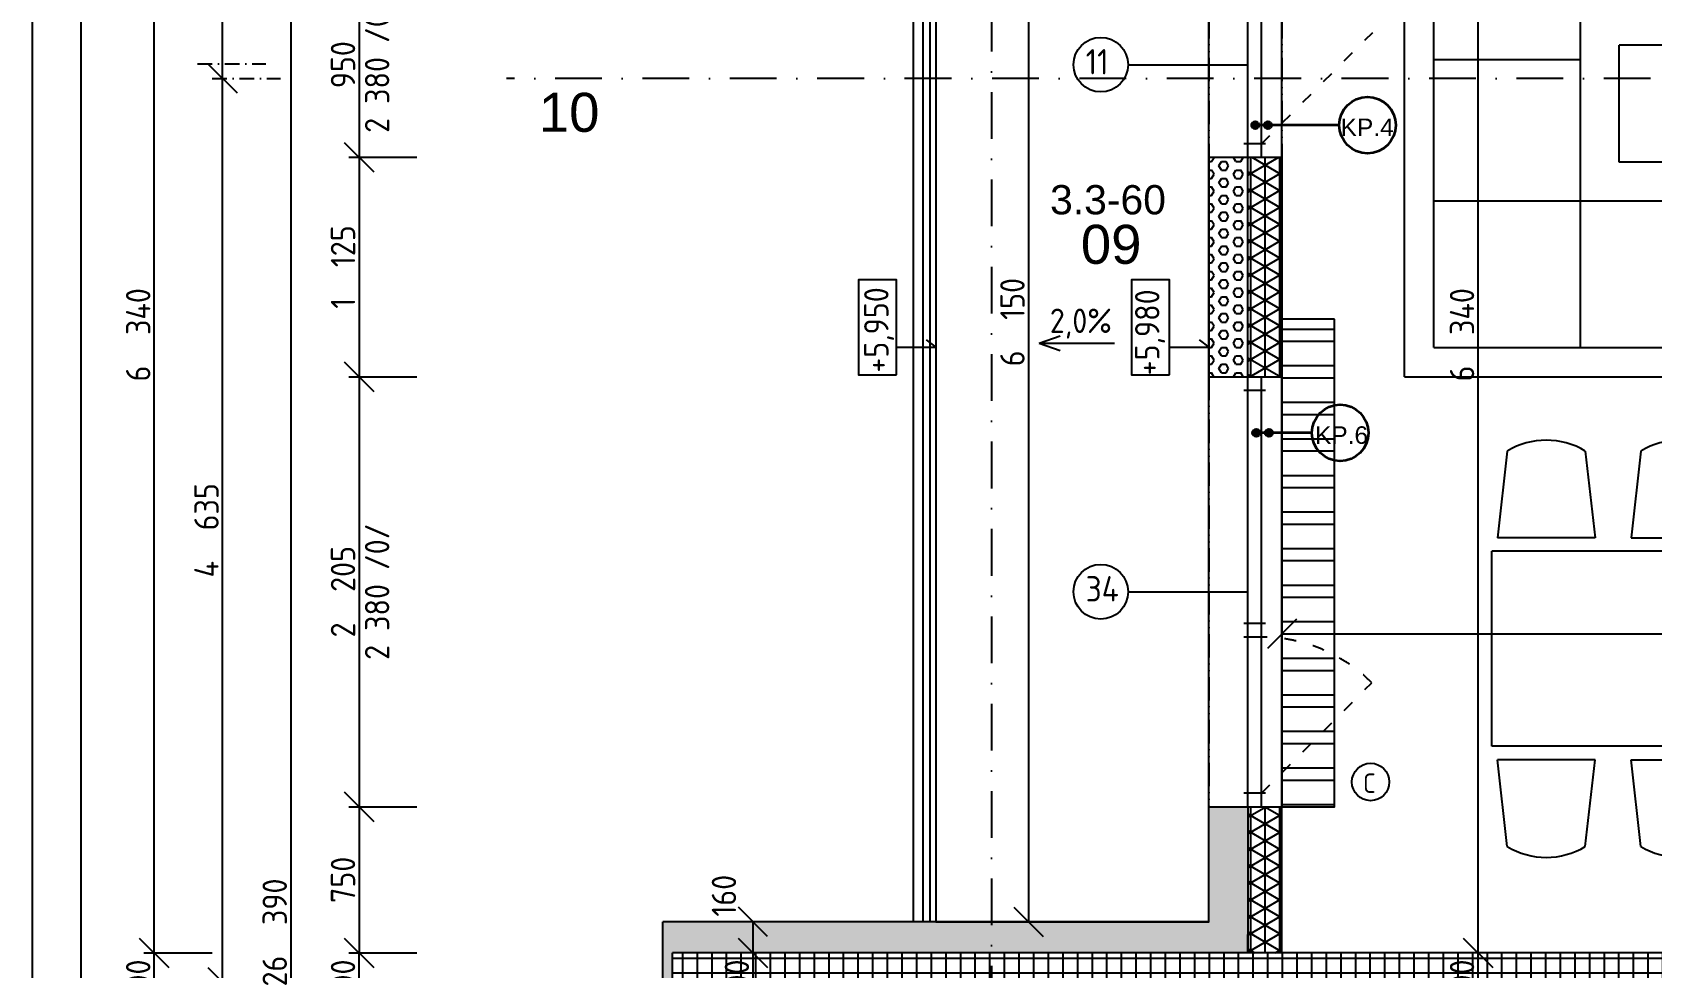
# Model space of a CAD drawing. Extents: x 4511820 to 5180432, y -1526536 to -944957.
# Drawn here: x 5091141 to 5099442, y -1123539 to -1118744 of the extents above; entities that cross this region are included whole.
import ezdxf

# ---------------------------------------------------------------- set-up
doc = ezdxf.new("R2010")
doc.units = 0
doc.header["$MEASUREMENT"] = 0
for name, pattern in [('ACAD_ISO03W100', [30, 12, -18]), ('ACAD_ISO12W100', [22, 12, -3, 0.5, -3, 0.5, -3]), ('BODKOCIARKOVANA_3', [5.6, 3, -1.3, 0, -1.3])]:
    doc.linetypes.add(name, pattern=pattern)
doc.layers.get('0').update_dxf_attribs({"linetype": 'CONTINUOUS'})
doc.layers.get('Defpoints').update_dxf_attribs({"color": 61, "linetype": 'CONTINUOUS'})
for name, color, linetype in [('KÓTY', 4, 'CONTINUOUS'), ('MÚRY', 1, 'CONTINUOUS'), ('OKNÁ', 143, 'CONTINUOUS'), ('osi', 253, 'CONTINUOUS'), ('Plochy', 41, 'CONTINUOUS'), ('POPIS', 7, 'CONTINUOUS'), ('POZEMOK', 7, 'CONTINUOUS'), ('TENKÁ', 7, 'CONTINUOUS'), ('Z-Kúrenie', 101, 'CONTINUOUS'), ('ZARIADENIE', 47, 'CONTINUOUS'), ('ŠRAFY', 82, 'CONTINUOUS')]:
    doc.layers.add(name, color=color, linetype=linetype)
doc.layers.add('preklady', color=74, linetype='CONTINUOUS', lineweight=35)
doc.styles.add('ARIAL', font='arial.ttf')
doc.styles.add('styl1', font='arial.ttf')
doc.styles.add('STYLE1', font='isocp.shx')
doc.dimstyles.new('STANDARD-50', dxfattribs={"dimtxt": 125, "dimasz": 150, "dimexe": 10, "dimexo": 200, "dimgap": 20, "dimtad": 1, "dimdsep": 46, "dimlunit": 6, "dimtxsty": 'STYLE1', "dimblk1": 'OBLIQUE', "dimblk2": 'OBLIQUE', "dimsah": 1, "dimcen": 2.5, "dimse1": 1, "dimse2": 1, "dimadec": 0, "dimazin": 0, "dimtfac": 1, "dimtmove": 1, "dimatfit": 3, "dimldrblk": 'OBLIQUE', "dimfxl": 1, "dimtolj": 1, "dimtzin": 0, "dimarcsym": 0})
pattern_1 = [(90, (584112, 0), (-75, 5e-15), []), (150, (584112, 0), (-37.5, -64.9519053), []), (210, (584112, 0), (37.5, -64.9519053), [])]

# ---------------------------------------------------------------- blocks, each defined once
blk = doc.blocks.new('_OBLIQUE')
at = {"color": 0, "linetype": 'ByBlock'}
blk.add_line((-0.5, -0.5), (0.5, 0.5), dxfattribs=at)
blk = doc.blocks.new('*D12693')
at = {"layer": 'Defpoints', "color": 0}
for p in [(5094532.5, -1110164.2), (5092466, -1136554.2), (5094532.5, -1136554.2)]:
    blk.add_point(p, dxfattribs=at)
at = {"layer": 'KÓTY', "color": 0, "lineweight": -2}
blk.add_line((5092466, -1110164.2), (5092466, -1136554.2), dxfattribs=at)
at = {"layer": 'KÓTY', "color": 0, "linetype": 'ByBlock', "lineweight": -2, "xscale": 150, "yscale": 150, "zscale": 150}
for p, rotation in [((5092466, -1110164.2), 90), ((5092466, -1136554.2), 270)]:
    blk.add_blockref('_OBLIQUE', p, dxfattribs=dict(at, rotation=rotation))
at = {"layer": 'KÓTY', "color": 0, "insert": (5092383.5, -1123359.2), "char_height": 125, "attachment_point": 5, "rotation": 90, "style": 'STYLE1'}
blk.add_mtext('\\A1;26ﾠ390', dxfattribs=at)
blk = doc.blocks.new('*D12700')
at = {"layer": 'Defpoints', "color": 0}
for p in [(5091766, -1123464.2), (5098880, -1123464.2), (5098880, -1123764.2)]:
    blk.add_point(p, dxfattribs=at)
at = {"layer": 'KÓTY', "color": 0, "lineweight": -2}
blk.add_line((5091766, -1123764.2), (5091766, -1123464.2), dxfattribs=at)
at = {"layer": 'KÓTY', "color": 0, "linetype": 'ByBlock', "lineweight": -2, "xscale": 150, "yscale": 150, "zscale": 150}
for p, rotation in [((5091766, -1123464.2), 90), ((5091766, -1123764.2), 270)]:
    blk.add_blockref('_OBLIQUE', p, dxfattribs=dict(at, rotation=rotation))
at = {"layer": 'KÓTY', "color": 0, "insert": (5091683.5, -1123614.2), "char_height": 125, "attachment_point": 5, "rotation": 90, "style": 'STYLE1'}
blk.add_mtext('\\A1;300', dxfattribs=at)
blk = doc.blocks.new('*D12701')
at = {"layer": 'Defpoints', "color": 0}
for p in [(5091766, -1117124.2), (5097547.5, -1117124.2), (5098880, -1123464.2)]:
    blk.add_point(p, dxfattribs=at)
at = {"layer": 'KÓTY', "color": 0, "lineweight": -2}
blk.add_line((5091766, -1123464.2), (5091766, -1117124.2), dxfattribs=at)
at = {"layer": 'KÓTY', "color": 0, "linetype": 'ByBlock', "lineweight": -2, "xscale": 150, "yscale": 150, "zscale": 150}
for p, rotation in [((5091766, -1117124.2), 90), ((5091766, -1123464.2), 270)]:
    blk.add_blockref('_OBLIQUE', p, dxfattribs=dict(at, rotation=rotation))
at = {"layer": 'KÓTY', "color": 0, "insert": (5091683.5, -1120294.2), "char_height": 125, "attachment_point": 5, "rotation": 90, "style": 'STYLE1'}
blk.add_mtext('\\A1;6ﾠ340', dxfattribs=at)
blk = doc.blocks.new('*D12704')
at = {"layer": 'Defpoints', "color": 0}
for p in [(5092116, -1118979.2), (5096057.5, -1118979.2), (5096057.5, -1123614.2)]:
    blk.add_point(p, dxfattribs=at)
at = {"layer": 'KÓTY', "color": 0, "lineweight": -2}
blk.add_line((5092116, -1123614.2), (5092116, -1118979.2), dxfattribs=at)
at = {"layer": 'KÓTY', "color": 0, "linetype": 'ByBlock', "lineweight": -2, "xscale": 150, "yscale": 150, "zscale": 150}
for p, rotation in [((5092116, -1118979.2), 90), ((5092116, -1123614.2), 270)]:
    blk.add_blockref('_OBLIQUE', p, dxfattribs=dict(at, rotation=rotation))
at = {"layer": 'KÓTY', "color": 0, "insert": (5092033.5, -1121296.7), "char_height": 125, "attachment_point": 5, "rotation": 90, "style": 'STYLE1'}
blk.add_mtext('\\A1;4ﾠ635', dxfattribs=at)
blk = doc.blocks.new('*D12705')
at = {"layer": 'Defpoints', "color": 0}
for p in [(5092116, -1115029.2), (5096057.5, -1115029.2), (5096057.5, -1118979.2)]:
    blk.add_point(p, dxfattribs=at)
at = {"layer": 'KÓTY', "color": 0, "lineweight": -2}
blk.add_line((5092116, -1118979.2), (5092116, -1115029.2), dxfattribs=at)
at = {"layer": 'KÓTY', "color": 0, "linetype": 'ByBlock', "lineweight": -2, "xscale": 150, "yscale": 150, "zscale": 150}
for p, rotation in [((5092116, -1115029.2), 90), ((5092116, -1118979.2), 270)]:
    blk.add_blockref('_OBLIQUE', p, dxfattribs=dict(at, rotation=rotation))
at = {"layer": 'KÓTY', "color": 0, "insert": (5092007.5, -1116566), "char_height": 125, "attachment_point": 5, "rotation": 90, "style": 'STYLE1'}
blk.add_mtext('\\A1;3ﾠ950', dxfattribs=at)
blk = doc.blocks.new('*D12720')
at = {"layer": 'Defpoints', "color": 0}
for p in [(5097372.5, -1118434.2), (5092816, -1119384.2), (5097372.5, -1119384.2)]:
    blk.add_point(p, dxfattribs=at)
at = {"layer": 'KÓTY', "color": 0, "lineweight": -2}
blk.add_line((5092816, -1118434.2), (5092816, -1119384.2), dxfattribs=at)
at = {"layer": 'KÓTY', "color": 0, "linetype": 'ByBlock', "lineweight": -2, "xscale": 150, "yscale": 150, "zscale": 150}
for p, rotation in [((5092816, -1118434.2), 90), ((5092816, -1119384.2), 270)]:
    blk.add_blockref('_OBLIQUE', p, dxfattribs=dict(at, rotation=rotation))
at = {"layer": 'KÓTY', "color": 0, "insert": (5092733.5, -1118909.2), "char_height": 125, "attachment_point": 5, "rotation": 90, "style": 'STYLE1'}
blk.add_mtext('\\A1;950', dxfattribs=at)
blk = doc.blocks.new('*D12721')
at = {"layer": 'Defpoints', "color": 0}
for p in [(5097372.5, -1119384.2), (5092816, -1120509.2), (5097372.5, -1120509.2)]:
    blk.add_point(p, dxfattribs=at)
at = {"layer": 'KÓTY', "color": 0, "lineweight": -2}
blk.add_line((5092816, -1119384.2), (5092816, -1120509.2), dxfattribs=at)
at = {"layer": 'KÓTY', "color": 0, "linetype": 'ByBlock', "lineweight": -2, "xscale": 150, "yscale": 150, "zscale": 150}
for p, rotation in [((5092816, -1119384.2), 90), ((5092816, -1120509.2), 270)]:
    blk.add_blockref('_OBLIQUE', p, dxfattribs=dict(at, rotation=rotation))
at = {"layer": 'KÓTY', "color": 0, "insert": (5092733.5, -1119946.7), "char_height": 125, "attachment_point": 5, "rotation": 90, "style": 'STYLE1'}
blk.add_mtext('\\A1;1ﾠ125', dxfattribs=at)
blk = doc.blocks.new('*D12722')
at = {"layer": 'Defpoints', "color": 0}
for p in [(5097372.5, -1120509.2), (5092816, -1122714.2), (5097360, -1122714.2)]:
    blk.add_point(p, dxfattribs=at)
at = {"layer": 'KÓTY', "color": 0, "lineweight": -2}
blk.add_line((5092816, -1120509.2), (5092816, -1122714.2), dxfattribs=at)
at = {"layer": 'KÓTY', "color": 0, "linetype": 'ByBlock', "lineweight": -2, "xscale": 150, "yscale": 150, "zscale": 150}
for p, rotation in [((5092816, -1120509.2), 90), ((5092816, -1122714.2), 270)]:
    blk.add_blockref('_OBLIQUE', p, dxfattribs=dict(at, rotation=rotation))
at = {"layer": 'KÓTY', "color": 0, "insert": (5092733.5, -1121611.7), "char_height": 125, "attachment_point": 5, "rotation": 90, "style": 'STYLE1'}
blk.add_mtext('\\A1;2ﾠ205', dxfattribs=at)
blk = doc.blocks.new('*D12723')
at = {"layer": 'Defpoints', "color": 0}
for p in [(5097360, -1122714.2), (5092816, -1123464.2), (5097372.5, -1123464.2)]:
    blk.add_point(p, dxfattribs=at)
at = {"layer": 'KÓTY', "color": 0, "lineweight": -2}
blk.add_line((5092816, -1122714.2), (5092816, -1123464.2), dxfattribs=at)
at = {"layer": 'KÓTY', "color": 0, "linetype": 'ByBlock', "lineweight": -2, "xscale": 150, "yscale": 150, "zscale": 150}
for p, rotation in [((5092816, -1122714.2), 90), ((5092816, -1123464.2), 270)]:
    blk.add_blockref('_OBLIQUE', p, dxfattribs=dict(at, rotation=rotation))
at = {"layer": 'KÓTY', "color": 0, "insert": (5092733.5, -1123089.2), "char_height": 125, "attachment_point": 5, "rotation": 90, "style": 'STYLE1'}
blk.add_mtext('\\A1;750', dxfattribs=at)
blk = doc.blocks.new('*D12724')
at = {"layer": 'Defpoints', "color": 0}
for p in [(5092816, -1123464.2), (5096312.5, -1123464.2), (5096312.5, -1123764.2)]:
    blk.add_point(p, dxfattribs=at)
at = {"layer": 'KÓTY', "color": 0, "lineweight": -2}
blk.add_line((5092816, -1123764.2), (5092816, -1123464.2), dxfattribs=at)
at = {"layer": 'KÓTY', "color": 0, "linetype": 'ByBlock', "lineweight": -2, "xscale": 150, "yscale": 150, "zscale": 150}
for p, rotation in [((5092816, -1123464.2), 90), ((5092816, -1123764.2), 270)]:
    blk.add_blockref('_OBLIQUE', p, dxfattribs=dict(at, rotation=rotation))
at = {"layer": 'KÓTY', "color": 0, "insert": (5092733.5, -1123614.2), "char_height": 125, "attachment_point": 5, "rotation": 90, "style": 'STYLE1'}
blk.add_mtext('\\A1;300', dxfattribs=at)
blk = doc.blocks.new('stol 1900')
at = {"layer": 'ZARIADENIE', "ltscale": 0.25}
for p, q in [((4397518.8, -1339724.1), (4397468.8, -1340168.2)), ((4397918.8, -1339724.1), (4397968.8, -1340168.2)), ((4398203.5, -1339724.1), (4398153.5, -1340168.2)), ((4398603.5, -1339724.1), (4398653.5, -1340168.2)), ((4398859.2, -1339724.1), (4398809.2, -1340168.2)), ((4399259.2, -1339724.1), (4399309.2, -1340168.2)), ((4397968.8, -1340168.2), (4397468.8, -1340168.2)), ((4398153.5, -1340168.2), (4398653.5, -1340168.2)), ((4398809.2, -1340168.2), (4399309.2, -1340168.2)), ((4399339, -1340237.9), (4397439, -1340237.9)), ((4397439, -1341237.9), (4397439, -1340237.9)), ((4399339, -1341237.9), (4399339, -1340237.9)), ((4399339, -1341237.9), (4397439, -1341237.9)), ((4397518.8, -1341751.6), (4397468.8, -1341307.5)), ((4397968.8, -1341307.5), (4397468.8, -1341307.5)), ((4397918.8, -1341751.6), (4397968.8, -1341307.5)), ((4398203.5, -1341751.6), (4398153.5, -1341307.5)), ((4398153.5, -1341307.5), (4398653.5, -1341307.5)), ((4398603.5, -1341751.6), (4398653.5, -1341307.5)), ((4398859.2, -1341751.6), (4398809.2, -1341307.5)), ((4398809.2, -1341307.5), (4399309.2, -1341307.5)), ((4399259.2, -1341751.6), (4399309.2, -1341307.5))]:
    blk.add_line(p, q, dxfattribs=at)
for centre, start, end in [((4397718.8, -1340054.1), 58.78339, 121.21661), ((4398403.5, -1340054.1), 58.78339, 121.21661), ((4399059.2, -1340054.1), 58.78339, 121.21661), ((4397718.8, -1341421.6), 238.78339, 301.21661), ((4398403.5, -1341421.6), 238.78339, 301.21661), ((4399059.2, -1341421.6), 238.78339, 301.21661)]:
    blk.add_arc(centre, 385.9, start, end, dxfattribs=at)
blk = doc.blocks.new('sedacka rok 2a2')
at = {"layer": 'ZARIADENIE', "color": 30, "ltscale": 0.25}
for p, q in [((4443609, -1331495.2), (4443609, -1328995.2)), ((4443609, -1328995.2), (4444509, -1328995.2)), ((4444509, -1328995.2), (4444509, -1330595.2)), ((4443759, -1331345.2), (4443759, -1329145.2)), ((4443759, -1329145.2), (4444509, -1329145.2)), ((4444509, -1329870.2), (4443759, -1329870.2)), ((4444509, -1330595.2), (4443759, -1330595.2)), ((4446125.7, -1330595.2), (4444509, -1330595.2)), ((4444509, -1330595.2), (4444509, -1331345.2)), ((4445242.3, -1330595.2), (4445242.3, -1331345.2)), ((4445975.7, -1330595.2), (4445975.7, -1331345.2)), ((4446125.7, -1330595.2), (4446125.7, -1331495.2)), ((4443759, -1331345.2), (4445975.7, -1331345.2)), ((4443609, -1331495.2), (4446125.7, -1331495.2))]:
    blk.add_line(p, q, dxfattribs=at)
at = {"layer": 'ZARIADENIE', "ltscale": 0.25}
for p, q in [((4444709, -1330395.2), (4444709, -1329795.2)), ((4445709, -1329795.2), (4444709, -1329795.2)), ((4445709, -1329795.2), (4445709, -1330395.2)), ((4445709, -1330395.2), (4444709, -1330395.2))]:
    blk.add_line(p, q, dxfattribs=at)
blk = doc.blocks.new('*D17529')
at = {"layer": 'Defpoints', "color": 0}
for p in [(5097547.5, -1123464.2), (5098553, -1123464.2), (5096312.5, -1123764.2)]:
    blk.add_point(p, dxfattribs=at)
at = {"layer": 'KÓTY', "color": 0, "lineweight": -2}
blk.add_line((5098553, -1123764.2), (5098553, -1123464.2), dxfattribs=at)
at = {"layer": 'KÓTY', "color": 0, "linetype": 'ByBlock', "lineweight": -2, "xscale": 150, "yscale": 150, "zscale": 150}
for p, rotation in [((5098553, -1123464.2), 90), ((5098553, -1123764.2), 270)]:
    blk.add_blockref('_OBLIQUE', p, dxfattribs=dict(at, rotation=rotation))
at = {"layer": 'KÓTY', "color": 0, "insert": (5098470.5, -1123614.2), "char_height": 125, "attachment_point": 5, "rotation": 90, "style": 'STYLE1'}
blk.add_mtext('\\A1;300', dxfattribs=at)
blk = doc.blocks.new('*D17530')
at = {"layer": 'Defpoints', "color": 0}
for p in [(5097547.5, -1117124.2), (5098553, -1117124.2), (5097547.5, -1123464.2)]:
    blk.add_point(p, dxfattribs=at)
at = {"layer": 'KÓTY', "color": 0, "lineweight": -2}
blk.add_line((5098553, -1123464.2), (5098553, -1117124.2), dxfattribs=at)
at = {"layer": 'KÓTY', "color": 0, "linetype": 'ByBlock', "lineweight": -2, "xscale": 150, "yscale": 150, "zscale": 150}
for p, rotation in [((5098553, -1117124.2), 90), ((5098553, -1123464.2), 270)]:
    blk.add_blockref('_OBLIQUE', p, dxfattribs=dict(at, rotation=rotation))
at = {"layer": 'KÓTY', "color": 0, "insert": (5098470.5, -1120294.2), "char_height": 125, "attachment_point": 5, "rotation": 90, "style": 'STYLE1'}
blk.add_mtext('\\A1;6ﾠ340', dxfattribs=at)
blk = doc.blocks.new('*D17646')
at = {"layer": 'Defpoints', "color": 0}
for p in [(5097547.5, -1119897.2), (5104762.5, -1119897.2), (5104762.5, -1121827.5)]:
    blk.add_point(p, dxfattribs=at)
at = {"layer": 'KÓTY', "color": 0, "lineweight": -2}
blk.add_line((5097547.5, -1121827.5), (5104762.5, -1121827.5), dxfattribs=at)
at = {"layer": 'KÓTY', "color": 0, "linetype": 'ByBlock', "lineweight": -2, "xscale": 150, "yscale": 150, "zscale": 150, "rotation": 180}
blk.add_blockref('_OBLIQUE', (5097547.5, -1121827.5), dxfattribs=at)
at = {"layer": 'KÓTY', "color": 0, "linetype": 'ByBlock', "lineweight": -2, "xscale": 150, "yscale": 150, "zscale": 150}
blk.add_blockref('_OBLIQUE', (5104762.5, -1121827.5), dxfattribs=at)
at = {"layer": 'KÓTY', "color": 0, "insert": (5101155, -1121745), "char_height": 125, "attachment_point": 5, "style": 'STYLE1'}
blk.add_mtext('\\A1;7ﾠ215', dxfattribs=at)
blk = doc.blocks.new('*D18304')
at = {"layer": 'Defpoints', "color": 0}
for p in [(5097172.5, -1117154.2), (5096248, -1123304.2), (5097172.5, -1123304.2)]:
    blk.add_point(p, dxfattribs=at)
at = {"layer": 'KÓTY', "color": 0, "lineweight": -2}
blk.add_line((5096248, -1117154.2), (5096248, -1123304.2), dxfattribs=at)
at = {"layer": 'KÓTY', "color": 0, "linetype": 'ByBlock', "lineweight": -2, "xscale": 150, "yscale": 150, "zscale": 150}
for p, rotation in [((5096248, -1117154.2), 90), ((5096248, -1123304.2), 270)]:
    blk.add_blockref('_OBLIQUE', p, dxfattribs=dict(at, rotation=rotation))
at = {"layer": 'KÓTY', "color": 0, "insert": (5096165.5, -1120229.2), "char_height": 125, "attachment_point": 5, "rotation": 90, "style": 'STYLE1'}
blk.add_mtext('\\A1;6ﾠ150', dxfattribs=at)
blk = doc.blocks.new('*D47992')
at = {"layer": 'Defpoints', "color": 0}
for p in [(5094835.5, -1123464.2), (5094835.5, -1123464.2), (5094835.5, -1123764.2)]:
    blk.add_point(p, dxfattribs=at)
at = {"layer": 'KÓTY', "color": 0, "lineweight": -2}
blk.add_line((5094835.5, -1123764.2), (5094835.5, -1123464.2), dxfattribs=at)
at = {"layer": 'KÓTY', "color": 0, "linetype": 'ByBlock', "lineweight": -2, "xscale": 150, "yscale": 150, "zscale": 150}
for p, rotation in [((5094835.5, -1123464.2), 90), ((5094835.5, -1123764.2), 270)]:
    blk.add_blockref('_OBLIQUE', p, dxfattribs=dict(at, rotation=rotation))
at = {"layer": 'KÓTY', "color": 0, "insert": (5094753, -1123614.2), "char_height": 125, "attachment_point": 5, "rotation": 90, "style": 'STYLE1'}
blk.add_mtext('\\A1;300', dxfattribs=at)
blk = doc.blocks.new('*D47993')
at = {"layer": 'Defpoints', "color": 0}
for p in [(5094835.5, -1123304.2), (5094835.5, -1123304.2), (5094835.5, -1123464.2)]:
    blk.add_point(p, dxfattribs=at)
at = {"layer": 'KÓTY', "color": 0, "lineweight": -2}
blk.add_line((5094835.5, -1123464.2), (5094835.5, -1123304.2), dxfattribs=at)
at = {"layer": 'KÓTY', "color": 0, "linetype": 'ByBlock', "lineweight": -2, "xscale": 150, "yscale": 150, "zscale": 150}
for p, rotation in [((5094835.5, -1123304.2), 90), ((5094835.5, -1123464.2), 270)]:
    blk.add_blockref('_OBLIQUE', p, dxfattribs=dict(at, rotation=rotation))
at = {"layer": 'KÓTY', "color": 0, "insert": (5094686.5, -1123170.5), "char_height": 125, "attachment_point": 5, "rotation": 90, "style": 'STYLE1'}
blk.add_mtext('\\A1;160', dxfattribs=at)

msp = doc.modelspace()

# ---------------------------------------------------------------- hatches: boundary and pattern name
at = {"layer": 'preklady'}
h = msp.add_hatch(color=256, dxfattribs=at)
h.dxf.hatch_style = 1
h.paths.add_polyline_path([(5097410.691, -1119237.691, 1), (5097410.691, -1119200.691, 1)])
h = msp.add_hatch(color=256, dxfattribs=at)
h.dxf.hatch_style = 1
h.paths.add_polyline_path([(5097475.691, -1119237.691, 1), (5097475.691, -1119200.691, 1)])
h = msp.add_hatch(color=256, dxfattribs=at)
h.dxf.hatch_style = 1
h.paths.add_polyline_path([(5097415.393, -1120815.641, 1), (5097415.393, -1120778.641, 1)])
h = msp.add_hatch(color=256, dxfattribs=at)
h.dxf.hatch_style = 1
h.paths.add_polyline_path([(5097480.393, -1120815.641, 1), (5097480.393, -1120778.641, 1)])
at = {"layer": 'Z-Kúrenie', "linetype": 'Continuous'}
h = msp.add_hatch(dxfattribs=at)
h.set_pattern_fill('ANSI32', color=256, scale=500, angle=135)
h.set_pattern_definition([(180, (11985, -15), (-2e-14, -187.5), []), (180, (11922.5, 47.5), (-2e-14, -187.5), [])])
h.paths.add_polyline_path([(5097547.5, -1120214.191), (5097547.5, -1122714.191), (5097816.5, -1122714.191), (5097816.5, -1120214.191)])
at = {"layer": 'ŠRAFY'}
h = msp.add_hatch(dxfattribs=at)
h.set_pattern_fill('HEX', color=256, scale=200)
h.set_pattern_definition([(0, (115361.5, 12402.5), (0, 43.3012702), [25, -50]), (120, (115361.5, 12402.5), (-37.5, -21.6506351), [25, -50]), (60, (115386.5, 12402.5), (-37.5, 21.6506351), [25, -50])])
h.paths.add_polyline_path([(5097372.5, -1119384.191), (5097172.5, -1119384.191), (5097172.5, -1120358.047), (5097172.5, -1120509.191), (5097372.5, -1120509.191)])
at = {"layer": 'ŠRAFY', "ltscale": 0.25}
h = msp.add_hatch(dxfattribs=at)
h.set_pattern_fill('NET3', color=256, scale=600, angle=90)
h.set_pattern_definition(pattern_1)
h.paths.add_polyline_path([(5097372.5, -1119384.191), (5097372.5, -1120509.191), (5097547.5, -1120509.191), (5097547.5, -1119384.191)])
at = {"layer": 'ŠRAFY'}
h = msp.add_hatch(dxfattribs=at)
h.set_pattern_fill('HEX', color=256, scale=200)
h.paths.add_polyline_path([(5097172.5, -1122714.191), (5097172.5, -1123304.191), (5095772.5, -1123304.191), (5095742.5, -1123304.191), (5095707.5, -1123304.191), (5095657.5, -1123304.191), (5094372.5, -1123304.191), (5094372.5, -1123984.191), (5094372.5, -1125284.191), (5094422.5, -1125284.191), (5094422.5, -1125271.691), (5094422.5, -1125234.191), (5094422.5, -1125001.691), (5094422.5, -1123764.191), (5094422.5, -1123726.691), (5094422.5, -1123464.191), (5097372.5, -1123464.191), (5097372.5, -1123369), (5097372.5, -1122714.191)])
h.paths.add_polyline_path([(5095872.5, -1124436.691, 1), (5095822.5, -1124436.691, 1)], flags=16)
at = {"layer": 'ŠRAFY', "ltscale": 0.25}
h = msp.add_hatch(dxfattribs=at)
h.set_pattern_fill('NET3', color=256, scale=600, angle=90)
h.set_pattern_definition(pattern_1)
h.paths.add_polyline_path([(5097372.5, -1122714.191), (5097372.5, -1123369), (5097372.5, -1123464.191), (5097547.5, -1123464.191), (5097547.5, -1122714.191), (5097442.5, -1122714.191)])
h = msp.add_hatch(dxfattribs=at)
h.set_pattern_fill('ANSI37', color=256, scale=600, angle=45)
h.set_pattern_definition([(90, (-3375574.78, 712808.59), (-75, 1e-14), []), (180, (-3375574.78, 712808.59), (-1e-14, -75), [])])
h.paths.add_polyline_path([(5097547.5, -1123464.191), (5097372.5, -1123464.191), (5094422.5, -1123464.191), (5094422.5, -1123764.191), (5094562.5, -1123764.191), (5095932.5, -1123764.191), (5096312.5, -1123764.191), (5101447.5, -1123764.191), (5101562.5, -1123764.191), (5101562.5, -1123464.191)])

# ---------------------------------------------------------------- linework, layer by layer
at = {"layer": 'KÓTY', "linetype": 'BODKOCIARKOVANA_3', "ltscale": 25}
for p, q in [((5091987.597, -1118904.191), (5092337.597, -1118904.191)), ((5092062.597, -1118979.191), (5092412.597, -1118979.191))]:
    msp.add_line(p, q, dxfattribs=at)
at = {"layer": 'KÓTY', "ltscale": 25}
for p, q in [((5092762.597, -1119384.191), (5093112.597, -1119384.191)), ((5092762.597, -1120509.191), (5093112.597, -1120509.191)), ((5092762.597, -1122714.191), (5093112.597, -1122714.191)), ((5091712.597, -1123464.191), (5092062.597, -1123464.191)), ((5092762.597, -1123464.191), (5093112.597, -1123464.191))]:
    msp.add_line(p, q, dxfattribs=at)
at = {"layer": 'MÚRY'}
for p, q in [((5097172.5, -1119384.191), (5097547.5, -1119384.191)), ((5097172.5, -1119384.191), (5097172.5, -1120509.191)), ((5097547.5, -1119384.191), (5097547.5, -1120509.191)), ((5097172.5, -1120509.191), (5097547.5, -1120509.191)), ((5097172.5, -1123304.191), (5097172.5, -1122714.191)), ((5097172.5, -1122714.191), (5097547.5, -1122714.191)), ((5097547.5, -1123464.191), (5097547.5, -1122714.191)), ((5097172.5, -1123304.191), (5094372.5, -1123304.191)), ((5094372.5, -1125284.191), (5094372.5, -1123304.191)), ((5101562.5, -1123464.191), (5097547.5, -1123464.191))]:
    msp.add_line(p, q, dxfattribs=at)
at = {"layer": 'OKNÁ', "ltscale": 0.25}
for p, q in [((5097372.5, -1119384.191), (5097372.5, -1118434.191)), ((5097442.5, -1119384.191), (5097442.5, -1118434.191)), ((5096758.646, -1118909.191), (5097372.5, -1118909.191)), ((5097462.5, -1119314.191), (5097352.5, -1119314.191)), ((5097372.5, -1122714.191), (5097372.5, -1120509.191)), ((5097442.5, -1122714.191), (5097442.5, -1120509.191)), ((5097462.5, -1120579.191), (5097352.5, -1120579.191)), ((5096758.646, -1121611.691), (5097372.5, -1121611.691)), ((5097462.5, -1121774.191), (5097352.5, -1121774.191)), ((5097462.5, -1121844.191), (5097352.5, -1121844.191)), ((5097462.5, -1122644.191), (5097352.5, -1122644.191)), ((5097462.5, -1122644.191), (5097352.5, -1122644.191))]:
    msp.add_line(p, q, dxfattribs=at)
at = {"layer": 'OKNÁ', "linetype": 'ACAD_ISO03W100', "ltscale": 5}
for p, q in [((5097442.5, -1119314.191), (5098013.163, -1118743.528)), ((5097442.5, -1122644.191), (5098008.185, -1122078.506))]:
    msp.add_line(p, q, dxfattribs=at)
at = {"layer": 'OKNÁ', "ltscale": 0.25}
for centre in [(5096618.646, -1118909.191), (5096618.646, -1121611.691)]:
    msp.add_circle(centre, 140, dxfattribs=at)
at = {"layer": 'OKNÁ', "linetype": 'ACAD_ISO03W100', "ltscale": 5}
msp.add_arc((5097442.5, -1122644.191), 800, 45, 90, dxfattribs=at)
at = {"layer": 'osi', "linetype": 'BODKOCIARKOVANA_3', "ltscale": 80}
for p, q in [((5096057.5, -1109191.097), (5096057.5, -1141159)), ((5157242.5, -1118979.191), (5093572.5, -1118979.191))]:
    msp.add_line(p, q, dxfattribs=at)
at = {"layer": 'Plochy'}
for points in [[(5103967.5, -1119804.191), (5104762.5, -1119804.191), (5104762.5, -1123464.191), (5097547.5, -1123464.191), (5097547.5, -1117124.191), (5102727.5, -1117124.191), (5102727.5, -1117964.191), (5103967.5, -1117964.191)], [(5097172.5, -1117154.191), (5095772.5, -1117154.191), (5095772.5, -1123304.191), (5097172.5, -1123304.191)]]:
    msp.add_lwpolyline(points, close=True, dxfattribs=at)
at = {"layer": 'POZEMOK'}
for p, q in [((5095657.5, -1123304.191), (5095657.5, -1110374.191)), ((5095707.5, -1123304.191), (5095707.5, -1110424.191))]:
    msp.add_line(p, q, dxfattribs=at)
at = {"layer": 'preklady'}
for p, q in [((5097841, -1119219.191), (5097429.191, -1119219.191)), ((5097700.701, -1120797.141), (5097433.893, -1120797.141))]:
    msp.add_line(p, q, dxfattribs=at)
at = {"layer": 'preklady', "ltscale": 0.25}
for centre in [(5097986, -1119219.191), (5097845.701, -1120797.141)]:
    msp.add_circle(centre, 145, dxfattribs=at)
at = {"layer": 'preklady'}
for centre in [(5097410.691, -1119219.191), (5097475.691, -1119219.191), (5097415.393, -1120797.141), (5097480.393, -1120797.141)]:
    msp.add_circle(centre, 18.5, dxfattribs=at)
at = {"layer": 'TENKÁ', "color": 7}
for p, q in [((5091141, -1142073.668), (5091141, -1106264.537)), ((5091391, -1141823.668), (5091391, -1106514.537))]:
    msp.add_line(p, q, dxfattribs=at)
at = {"layer": 'TENKÁ'}
for p, q in [((5095742.5, -1110624.191), (5095742.5, -1123304.191)), ((5097372.5, -1120509.191), (5097372.5, -1119384.191)), ((5095571, -1120358.047), (5095772.5, -1120358.047)), ((5095723.691, -1120320.691), (5095772.5, -1120358.047)), ((5096409.711, -1120301.963), (5096302.511, -1120339.563)), ((5096688.511, -1120339.563), (5096302.511, -1120339.563)), ((5096409.711, -1120377.163), (5096302.511, -1120339.563)), ((5096971, -1120358.047), (5097172.5, -1120358.047)), ((5097123.691, -1120320.691), (5097172.5, -1120358.047)), ((5097372.5, -1122714.191), (5097372.5, -1123464.191)), ((5097372.5, -1123464.191), (5097372.5, -1123369)), ((5097372.5, -1123464.191), (5094422.5, -1123464.191)), ((5094422.5, -1125234.191), (5094422.5, -1123464.191)), ((5097547.5, -1123464.191), (5097372.5, -1123464.191))]:
    msp.add_line(p, q, dxfattribs=at)
at = {"layer": 'TENKÁ', "linetype": 'ACAD_ISO03W100', "ltscale": 10}
msp.add_line((5095772.5, -1110624.191), (5095772.5, -1123304.191), dxfattribs=at)
at = {"layer": 'TENKÁ', "linetype": 'ACAD_ISO12W100', "ltscale": 10}
for p, q in [((5097172.5, -1118434.191), (5097172.5, -1119384.191)), ((5097547.5, -1118434.191), (5097547.5, -1119384.191)), ((5097172.5, -1120509.191), (5097172.5, -1122714.191)), ((5097547.5, -1120509.191), (5097547.5, -1122714.191))]:
    msp.add_line(p, q, dxfattribs=at)
at = {"layer": 'TENKÁ'}
for points in [[(5095571, -1120499.354), (5095571, -1120011.739), (5095375.601, -1120011.739), (5095375.601, -1120499.354)], [(5096971, -1120499.354), (5096971, -1120011.739), (5096775.601, -1120011.739), (5096775.601, -1120499.354)]]:
    msp.add_lwpolyline(points, close=True, dxfattribs=at)
at = {"layer": 'Z-Kúrenie', "linetype": 'Continuous'}
msp.add_lwpolyline([(5097816.5, -1120214.191), (5097547.5, -1120214.191), (5097547.5, -1122714.191), (5097816.5, -1122714.191)], close=True, dxfattribs=at)
msp.add_circle((5098001.778, -1122587.325), 96, dxfattribs=at)

# ---------------------------------------------------------------- block references
at = {"layer": 'Plochy'}
msp.add_blockref('sedacka rok 2a2', (654566.833, 210986), dxfattribs=at)
at = {"layer": 'ZARIADENIE'}
msp.add_blockref('stol 1900', (701183.5, 218833.665), dxfattribs=at)

# ---------------------------------------------------------------- texts
at = {"layer": 'KÓTY', "char_height": 125, "attachment_point": 5, "rotation": 90, "style": 'STYLE1'}
for insert in [(5092908.457, -1118909.191), (5092908.457, -1121611.691)]:
    msp.add_mtext('\\A1;2 380 /0/', dxfattribs=dict(at, insert=insert))
at = {"layer": 'POPIS', "lineweight": 40, "ltscale": 0.25, "style": 'ARIAL'}
for s, height, p in [('3.3-60', 150, (5096358.411, -1119676.579)), ('09', 200, (5096516.311, -1119930.27))]:
    msp.add_text(s, height=height, dxfattribs=at).set_placement(p)
at = {"layer": 'preklady', "linetype": 'Continuous', "lineweight": 20, "style": 'ARIAL'}
for s, p in [('KP.4', (5097847.736, -1119275.448)), ('KP.6', (5097716.438, -1120853.398))]:
    msp.add_text(s, height=90, dxfattribs=at).set_placement(p)
at = {"layer": 'TENKÁ', "style": 'STYLE1'}
for s, p in [('11', (5096541.116, -1118959.191)), ('34', (5096541.116, -1121661.691))]:
    msp.add_text(s, height=130, dxfattribs=at).set_placement(p)
at = {"layer": 'TENKÁ', "ltscale": 0.25}
for s, height, style, p in [('10', 200, 'styl1', (5093737.554, -1119253.461)), ('2,0%', 125, 'STYLE1', (5096357.343, -1120284.852))]:
    msp.add_text(s, height=height, dxfattribs=dict(at, style=style)).set_placement(p)
at = {"layer": 'TENKÁ', "ltscale": 0.25, "style": 'STYLE1'}
for s, p in [('+5,950', (5095530.201, -1120488.292)), ('+5,980', (5096919.201, -1120502.292))]:
    msp.add_text(s, height=125, rotation=90, dxfattribs=at).set_placement(p)
at = {"layer": 'Z-Kúrenie', "linetype": 'Continuous', "style": 'STYLE1'}
msp.add_text('C', height=100, dxfattribs=at).set_placement((5097963.151, -1122643.524))

# ---------------------------------------------------------------- dimensions: what is measured, and where the dimension line sits
at = {"layer": 'KÓTY'}
for base, p1, p2, picture, middle in [((5092466, -1136554.191), (5094532.5, -1110164.191), (5094532.5, -1136554.191), '*D12693', (5092383.457, -1123359.191)), ((5091766, -1117124.191), (5098880, -1123464.191), (5097547.5, -1117124.191), '*D12701', (5091683.457, -1120294.191)), ((5098553, -1117124.191), (5097547.5, -1123464.191), (5097547.5, -1117124.191), '*D17530', (5098470.457, -1120294.191)), ((5092816, -1119384.191), (5097372.5, -1118434.191), (5097372.5, -1119384.191), '*D12720', (5092733.5, -1118909.191)), ((5092116, -1118979.191), (5096057.5, -1123614.191), (5096057.5, -1118979.191), '*D12704', (5092033.457, -1121296.691)), ((5092816, -1120509.191), (5097372.5, -1119384.191), (5097372.5, -1120509.191), '*D12721', (5092733.457, -1119946.691)), ((5092816, -1122714.191), (5097372.5, -1120509.191), (5097360, -1122714.191), '*D12722', (5092733.457, -1121611.691)), ((5092816, -1123464.191), (5097360, -1122714.191), (5097372.5, -1123464.191), '*D12723', (5092733.5, -1123089.191)), ((5091766, -1123464.191), (5098880, -1123764.191), (5098880, -1123464.191), '*D12700', (5091683.5, -1123614.191)), ((5092816, -1123464.191), (5096312.5, -1123764.191), (5096312.5, -1123464.191), '*D12724', (5092733.5, -1123614.191)), ((5098553, -1123464.191), (5096312.5, -1123764.191), (5097547.5, -1123464.191), '*D17529', (5098470.5, -1123614.191))]:
    dim = msp.add_linear_dim(base=base, p1=p1, p2=p2, angle=90, dimstyle='STANDARD-50', dxfattribs=at)
    dim.commit()
    dim.dimension.update_dxf_attribs({"geometry": picture, "text_midpoint": middle})
dim = msp.add_linear_dim(base=(5092116, -1115029.191), p1=(5096057.5, -1118979.191), p2=(5096057.5, -1115029.191), angle=90, dimstyle='STANDARD-50', dxfattribs=at)
dim.commit()
dim.dimension.update_dxf_attribs({"geometry": '*D12705', "text_midpoint": (5092090, -1116566), "dimtype": 160})
for base, p1, p2, picture, middle in [((5096248, -1123304.191), (5097172.5, -1117154.191), (5097172.5, -1123304.191), '*D18304', (5096165.457, -1120229.191)), ((5094835.5, -1123464.191), (5094835.5, -1123764.191), (5094835.5, -1123464.191), '*D47992', (5094753, -1123614.191))]:
    dim = msp.add_linear_dim(base=base, p1=p1, p2=p2, angle=90, dimstyle='STANDARD-50', override={"dimtxsty": 'STYLE1', "dimldrblk": 'OBLIQUE'}, dxfattribs=at)
    dim.commit()
    dim.dimension.update_dxf_attribs({"geometry": picture, "text_midpoint": middle})
dim = msp.add_linear_dim(base=(5104762.5, -1121827.5), p1=(5097547.5, -1119897.191), p2=(5104762.5, -1119897.191), dimstyle='STANDARD-50', dxfattribs=at)
dim.commit()
dim.dimension.update_dxf_attribs({"geometry": '*D17646', "text_midpoint": (5101155, -1121744.957)})
dim = msp.add_linear_dim(base=(5094835.5, -1123304.191), p1=(5094835.5, -1123464.191), p2=(5094835.5, -1123304.191), angle=90, dimstyle='STANDARD-50', override={"dimtxsty": 'STYLE1', "dimldrblk": 'OBLIQUE'}, dxfattribs=at)
dim.commit()
dim.dimension.update_dxf_attribs({"geometry": '*D47993', "text_midpoint": (5094769, -1123170.5), "dimtype": 160})

doc.saveas('drawing.dxf')
